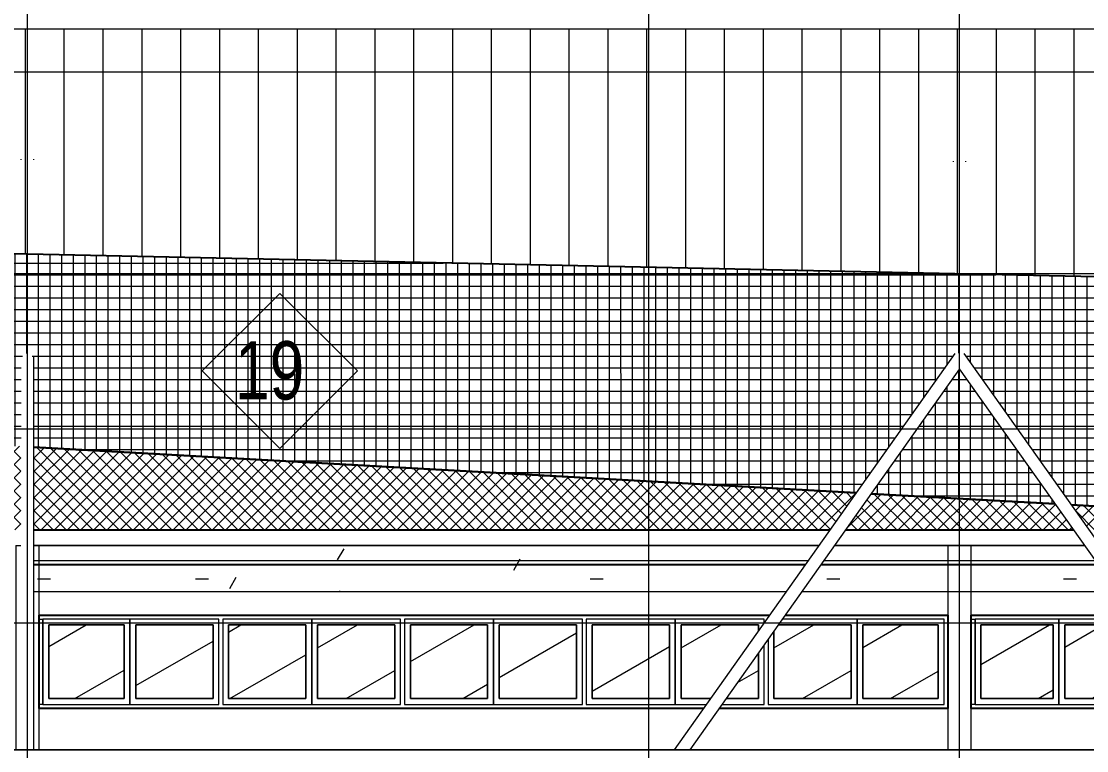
# Model space of a CAD drawing. Extents: x 692141 to 693595, y 1492301 to 1494225.
# Drawn here: x 692404.18 to 692417.89, y 1492381.07 to 1492390.46 of the extents above; entities that cross this region are included whole.
import ezdxf

# ---------------------------------------------------------------- set-up
doc = ezdxf.new("R2010")
doc.units = 0
doc.header["$MEASUREMENT"] = 0
doc.linetypes.add('Centre', pattern=[7937.5, 1587.5, -1190.625, 3968.75, -1190.625])
doc.linetypes.add('Grid Line', pattern=[5556.25, 3175, -793.75, 793.75, -793.75])
for name, color, linetype, lineweight in [('A-COLS', 52, 'Continuous', 5), ('A-FLOR', 192, 'Continuous', 5), ('A-FLOR-LEVL', 8, 'Grid Line', 5), ('A-GLAZ', 151, 'Continuous', 5), ('A-GLAZ-CWMG', 51, 'Continuous', 5), ('A-WALL-IDEN', 211, 'Continuous', 5), ('A-WALL-PATT', 111, 'Continuous', 5), ('S-BEAM', 12, 'Continuous', 5), ('S-GRID', 1, 'Continuous', 5)]:
    doc.layers.add(name, color=color, linetype=linetype, lineweight=lineweight)
doc.layers.add('A-WALL', color=2, linetype='Continuous')
doc.styles.add('Browallia New_3', font='Browallia New.ttf', dxfattribs={"width": 0.8, "height": 0.8})

# ---------------------------------------------------------------- blocks, each defined once
blk = doc.blocks.new('M_Curtain Wall-Awning - M_Curtain Wall-Awning-V109-500_ELEVATION 4')
at = {"layer": 'A-GLAZ'}
h = blk.add_hatch(dxfattribs=at)
h.set_pattern_fill('FP_65', color=256, style=0, pattern_type=2)
h.set_pattern_definition([(29.99999999999999, (138732.136, 6850), (374.9999999999999, -649.519052838329), [])])
h.paths.add_polyline_path([(139229.6363115284, 6925.000000000934), (139229.6363115284, 7875.000000000926), (138234.6363115894, 7875.000000000926), (138234.6363115894, 6925.000000000934), (138300.5908339388, 6925.000000000934)], flags=0)
at = {"layer": 'A-GLAZ', "color": 7}
for p, q in [((138159.6363115894, 7950.000000000934), (138159.6363115894, 6850.000000000933)), ((139304.6363115285, 7950.000000000934), (138159.6363115894, 7950.000000000934)), ((139229.6363115285, 7875.000000000938), (138234.6363115894, 7875.000000000938)), ((138234.6363115894, 7875.000000000938), (138234.6363115894, 6925.00000000094)), ((138234.6363115894, 7875.000000000938), (139229.6363115285, 7875.000000000938)), ((138234.6363115894, 6925.000000000936), (138234.6363115894, 7875.000000000938)), ((139229.6363115285, 6925.00000000094), (139229.6363115285, 7875.000000000938)), ((139229.6363115285, 7875.000000000938), (139229.6363115285, 6925.000000000936)), ((139304.6363115285, 6850.000000000933), (139304.6363115285, 7950.000000000934)), ((138234.6363115894, 6925.00000000094), (139229.6363115285, 6925.00000000094)), ((139229.6363115285, 6925.000000000936), (138234.6363115894, 6925.000000000936)), ((138159.6363115894, 6850.000000000933), (139304.6363115285, 6850.000000000933))]:
    blk.add_line(p, q, dxfattribs=at)
blk = doc.blocks.new('M_Curtain Wall-Awning - M_Curtain Wall-Awning-V110-500_ELEVATION 4')
at = {"layer": 'A-GLAZ'}
h = blk.add_hatch(dxfattribs=at)
h.set_pattern_fill('FP_67', color=256, style=0, pattern_type=2)
h.set_pattern_definition([(29.99999999999999, (155412.136, 6850), (374.9999999999999, -649.519052838329), [])])
h.paths.add_polyline_path([(154914.6363113455, 6925.000000000934), (155293.2595361934, 6925.000000000934), (155909.6363112846, 7795.539500944733), (155909.6363112846, 7875.000000000926), (154914.6363113455, 7875.000000000926), (154914.6363113455, 7845.014075446704)], flags=0)
h.paths.add_polyline_path([(155495.9199529915, 6925.000000000934), (155909.6363112846, 6925.000000000934), (155909.6363112846, 7509.312139320852), (155569.8304940561, 7029.387524211647)], flags=0)
at = {"layer": 'A-GLAZ', "color": 7}
for p, q in [((154839.6363113456, 7950.000000000934), (154839.6363113456, 6850.000000000933)), ((155984.6363112847, 7950.000000000934), (154839.6363113456, 7950.000000000934)), ((155909.6363112847, 7875.000000000938), (154914.6363113456, 7875.000000000938)), ((154914.6363113456, 7875.000000000938), (154914.6363113456, 6925.00000000094)), ((154914.6363113456, 7875.000000000938), (155909.6363112847, 7875.000000000938)), ((154914.6363113456, 6925.000000000936), (154914.6363113456, 7875.000000000938)), ((155909.6363112847, 7795.539500944704), (155909.6363112847, 7875.000000000938)), ((155909.6363112847, 7875.000000000938), (155909.6363112847, 7795.539500944707)), ((155984.6363112847, 7901.465722063457), (155984.6363112847, 7950.000000000934)), ((155984.6363112847, 6850.000000000933), (155984.6363112847, 7615.238360439646)), ((155909.6363112847, 6925.00000000094), (155909.6363112847, 7509.31213932088)), ((155909.6363112847, 7509.312139320894), (155909.6363112847, 6925.000000000936)), ((154914.6363113456, 6925.00000000094), (155293.2595361935, 6925.00000000094)), ((155293.2595361934, 6925.000000000936), (154914.6363113456, 6925.000000000936)), ((155495.0578614844, 6925.00000000094), (155909.6363112847, 6925.00000000094)), ((155909.6363112847, 6925.000000000936), (155495.0578614843, 6925.000000000936)), ((154839.6363113456, 6850.000000000933), (155240.156537327, 6850.000000000933)), ((155442.0049599798, 6850.000000000933), (155984.6363112847, 6850.000000000933))]:
    blk.add_line(p, q, dxfattribs=at)
blk = doc.blocks.new('M_Curtain Wall-Awning - M_Curtain Wall-Awning-V111-500_ELEVATION 4')
at = {"layer": 'A-GLAZ'}
h = blk.add_hatch(dxfattribs=at)
h.set_pattern_fill('FP_68', color=256, style=0, pattern_type=2)
h.set_pattern_definition([(29.99999999999999, (156607.136, 6850), (374.9999999999999, -649.519052838329), [])])
h.paths.add_polyline_path([(156109.6363112846, 6925.000000000934), (157104.6363112236, 6925.000000000934), (157104.6363112236, 7875.000000000926), (156168.5579386337, 7875.000000000926), (156109.6363112846, 7791.782062304141)], flags=0)
at = {"layer": 'A-GLAZ', "color": 7}
for p, q in [((157104.6363112237, 7875.000000000938), (156168.5579386338, 7875.000000000938)), ((156168.5579386338, 7875.000000000938), (157104.6363112237, 7875.000000000938)), ((157179.6363112238, 7950.000000000934), (156221.6609375003, 7950.000000000934)), ((157104.6363112237, 6925.00000000094), (157104.6363112237, 7875.000000000938)), ((157104.6363112237, 7875.000000000938), (157104.6363112237, 6925.000000000936)), ((157179.6363112238, 6850.000000000933), (157179.6363112238, 7950.000000000934)), ((156034.6363112847, 7685.85584118544), (156034.6363112847, 6850.000000000933)), ((156109.6363112847, 7791.782062304197), (156109.6363112847, 6925.00000000094)), ((156109.6363112847, 6925.000000000936), (156109.6363112847, 7791.782062304201)), ((156109.6363112847, 6925.00000000094), (157104.6363112237, 6925.00000000094)), ((157104.6363112237, 6925.000000000936), (156109.6363112847, 6925.000000000936)), ((156034.6363112847, 6850.000000000933), (157179.6363112238, 6850.000000000933))]:
    blk.add_line(p, q, dxfattribs=at)
blk = doc.blocks.new('M_Curtain Wall-Awning - M_Curtain Wall-Awning-105470-500_ELEVATION 4')
at = {"layer": 'A-GLAZ'}
h = blk.add_hatch(dxfattribs=at)
h.set_pattern_fill('FP_66', color=256, style=0, pattern_type=2)
h.set_pattern_definition([(29.99999999999999, (145739.636, 6850), (374.9999999999999, -649.519052838329), [])])
h.paths.add_polyline_path([(146224.6363113151, 6925.000000000934), (146224.6363113151, 7875.000000000926), (145254.636311376, 7875.000000000926), (145254.636311376, 6925.000000000934), (146150.2452249012, 6925.000000000934)], flags=0)
at = {"layer": 'A-GLAZ', "color": 7}
for p, q in [((145179.6363113761, 7950.000000000934), (145179.6363113761, 6850.000000000933)), ((146299.6363113151, 7950.000000000934), (145179.6363113761, 7950.000000000934)), ((146224.6363113151, 7875.000000000938), (145254.6363113761, 7875.000000000938)), ((145254.6363113761, 7875.000000000938), (145254.6363113761, 6925.00000000094)), ((145254.6363113761, 7875.000000000938), (146224.6363113151, 7875.000000000938)), ((145254.6363113761, 6925.000000000936), (145254.6363113761, 7875.000000000938)), ((146224.6363113151, 6925.00000000094), (146224.6363113151, 7875.000000000938)), ((146224.6363113151, 7875.000000000938), (146224.6363113151, 6925.000000000936)), ((146299.6363113151, 6850.000000000933), (146299.6363113151, 7950.000000000934)), ((145254.6363113761, 6925.00000000094), (146224.6363113151, 6925.00000000094)), ((146224.6363113151, 6925.000000000936), (145254.6363113761, 6925.000000000936)), ((145179.6363113761, 6850.000000000933), (146299.6363113151, 6850.000000000933))]:
    blk.add_line(p, q, dxfattribs=at)
blk = doc.blocks.new('M_Curtain Wall-Awning - M_Curtain Wall-Awning-105353-500_ELEVATION 4')
at = {"layer": 'A-GLAZ'}
h = blk.add_hatch(dxfattribs=at)
h.set_pattern_fill('FP_69', color=256, style=0, pattern_type=2)
h.set_pattern_definition([(29.99999999999999, (160332.136, 6850), (374.9999999999999, -649.519052838329), [])])
h.paths.add_polyline_path([(160794.9292862653, 6925.000000000934), (160809.6363116897, 6925.000000000934), (160809.6363116897, 7875.000000000926), (159854.6363116704, 7875.000000000926), (159854.6363116704, 6925.000000000934), (160279.6231286336, 6925.000000000934)], flags=0)
at = {"layer": 'A-GLAZ', "color": 7}
for p, q in [((159779.6363116704, 7950.000000000934), (159779.6363116704, 6850.000000000933)), ((160778.2076251855, 7950.000000000934), (159779.6363116704, 7950.000000000934)), ((160809.6363116897, 7875.000000000938), (159854.6363116704, 7875.000000000938)), ((159854.6363116704, 7875.000000000938), (159854.6363116704, 6925.00000000094)), ((159854.6363116704, 7875.000000000938), (160809.6363116897, 7875.000000000938)), ((159854.6363116704, 6925.000000000936), (159854.6363116704, 7875.000000000938)), ((160809.6363116897, 6925.00000000094), (160809.6363116897, 7875.000000000938)), ((160809.6363116897, 7875.000000000938), (160809.6363116897, 6925.000000000936)), ((160884.6363116897, 6850.000000000933), (160884.6363116897, 7799.630834493956)), ((159854.6363116704, 6925.00000000094), (160809.6363116897, 6925.00000000094)), ((160809.6363116897, 6925.000000000936), (159854.6363116704, 6925.000000000936)), ((159779.6363116704, 6850.000000000933), (160884.6363116897, 6850.000000000933))]:
    blk.add_line(p, q, dxfattribs=at)
blk = doc.blocks.new('Rectangular Mullion - 50 x 200mm-105326-500_ELEVATION 4')
at = {"layer": 'A-GLAZ-CWMG', "color": 7}
for p, q in [((146649.6363114676, 7950.000000000934), (146699.6363114676, 7950.000000000934)), ((146649.6363114676, 7950.000000000934), (146649.6363114676, 6850.000000000933)), ((146699.6363114676, 6850.000000000933), (146699.6363114676, 7950.000000000934)), ((146699.6363114676, 6850.000000000933), (146649.6363114676, 6850.000000000933))]:
    blk.add_line(p, q, dxfattribs=at)
blk = doc.blocks.new('M_Curtain Wall-Awning - M_Curtain Wall-Awning-105352-500_ELEVATION 4')
at = {"layer": 'A-GLAZ'}
h = blk.add_hatch(dxfattribs=at)
h.set_pattern_fill('FP_62', color=256, style=0, pattern_type=2)
h.set_pattern_definition([(29.99999999999999, (75639.636, 6850), (374.9999999999999, -649.519052838329), [])])
h.paths.add_polyline_path([(76104.63631098912, 6925.000000000934), (76104.63631098912, 7875.000000000926), (75174.63631066505, 7875.000000000926), (75174.63631066505, 6925.000000000934), (75503.35570623942, 6925.000000000934)], flags=0)
at = {"layer": 'A-GLAZ', "color": 7}
for p, q in [((75099.63631066521, 7950.000000000934), (75099.63631066521, 6850.000000000933)), ((76179.63631098928, 7950.000000000934), (75099.63631066521, 7950.000000000934)), ((76104.63631098927, 7875.000000000938), (75174.63631066521, 7875.000000000938)), ((75174.63631066521, 7875.000000000938), (75174.63631066521, 6925.00000000094)), ((75174.63631066521, 7875.000000000938), (76104.63631098928, 7875.000000000938)), ((75174.63631066521, 6925.000000000936), (75174.63631066521, 7875.000000000938)), ((76104.63631098927, 6925.00000000094), (76104.63631098927, 7875.000000000938)), ((76104.63631098928, 7875.000000000938), (76104.63631098928, 6925.000000000936)), ((76179.63631098928, 6850.000000000933), (76179.63631098928, 7950.000000000934)), ((75174.63631066521, 6925.00000000094), (76104.63631098927, 6925.00000000094)), ((76104.63631098928, 6925.000000000936), (75174.63631066521, 6925.000000000936)), ((75099.63631066521, 6850.000000000933), (76179.63631098928, 6850.000000000933))]:
    blk.add_line(p, q, dxfattribs=at)
blk = doc.blocks.new('HAVI-DC_R19_AR_102_MEZZANINE FLOOR_rvt-2-500_ELEVATION 4')
at = {"layer": 'A-WALL', "color": 7}
for p, q in [((156514.6285101218, 8650), (146582.3363114622, 8650)), ((160279.6231286336, 8650), (156717.28892692, 8650)), ((146649.6363114675, 6800.000000000934), (146649.6363114675, 8000.000000000934)), ((146649.6363114676, 8000.000000000934), (156054.4025199463, 8000.000000000934)), ((156257.0629367445, 8000.000000000934), (158349.6363114676, 8000.000000000934)), ((158349.6363114676, 8000.000000000934), (158349.6363114676, 6800.000000000934)), ((158649.6363114676, 6800.000000000934), (158649.6363114676, 8000.000000000934)), ((158649.6363114676, 8000.000000000934), (160742.8184926644, 8000.000000000934)), ((155204.7545380827, 6800.000000000934), (146649.6363114676, 6800.000000000934)), ((158349.6363114676, 6800.000000000934), (155406.6363589769, 6800.000000000934)), ((161592.9357237169, 6800.000000000934), (158649.6363114676, 6800.000000000934))]:
    blk.add_line(p, q, dxfattribs=at)
at = {"lineweight": 5}
for name, p in [('Rectangular Mullion - 50 x 200mm-105326-500_ELEVATION 4', (0, 0)), ('M_Curtain Wall-Awning - M_Curtain Wall-Awning-105470-500_ELEVATION 4', (1520.000000243838, 0)), ('M_Curtain Wall-Awning - M_Curtain Wall-Awning-V109-500_ELEVATION 4', (9660.00000012192, 0)), ('M_Curtain Wall-Awning - M_Curtain Wall-Awning-V109-500_ELEVATION 4', (10855.00000006096, 0)), ('M_Curtain Wall-Awning - M_Curtain Wall-Awning-V109-500_ELEVATION 4', (12000, 0)), ('M_Curtain Wall-Awning - M_Curtain Wall-Awning-V109-500_ELEVATION 4', (13194.99999993904, 0)), ('M_Curtain Wall-Awning - M_Curtain Wall-Awning-V109-500_ELEVATION 4', (14339.99999987809, 0)), ('M_Curtain Wall-Awning - M_Curtain Wall-Awning-V109-500_ELEVATION 4', (15534.99999981714, 0)), ('M_Curtain Wall-Awning - M_Curtain Wall-Awning-V110-500_ELEVATION 4', (0, 0)), ('M_Curtain Wall-Awning - M_Curtain Wall-Awning-V111-500_ELEVATION 4', (0, 0)), ('M_Curtain Wall-Awning - M_Curtain Wall-Awning-105470-500_ELEVATION 4', (12000.00000000004, 0)), ('Rectangular Mullion - 50 x 200mm-105326-500_ELEVATION 4', (12000.00000000001, 0)), ('M_Curtain Wall-Awning - M_Curtain Wall-Awning-105352-500_ELEVATION 4', (83600.00000076195, 0)), ('M_Curtain Wall-Awning - M_Curtain Wall-Awning-105353-500_ELEVATION 4', (0, 0))]:
    blk.add_blockref(name, p, dxfattribs=at)
blk = doc.blocks.new('HAVI-DC_R19_AR_103_LEVEL 2 FLOOR_rvt-2-500_ELEVATION 4')
at = {"layer": 'A-FLOR', "color": 7}
for p, q in [((146582.3363114623, 8900), (156691.6385063434, 8900)), ((156894.2989231416, 8900), (160105.8141072857, 8900)), ((156550.0305093661, 8700), (146582.3363114622, 8700)), ((160247.37063737, 8700), (156752.6909261644, 8700))]:
    blk.add_line(p, q, dxfattribs=at)
blk = doc.blocks.new('HAVI-DC_R19_AR_120_STRUCTURE_rvt-2-500_ELEVATION 4')
at = {"layer": 'S-BEAM'}
h = blk.add_hatch(dxfattribs=at)
h.set_pattern_fill('FP_109', color=256, style=0, pattern_type=2)
h.set_pattern_definition([(0, (212730.054, 1200), (4064, 1016), [167.64, -2880.36, 167.64, -2880.36, -16256]), (0, (212730.054, 1200), (4064, 1016), [-6096, 167.64, -5928.36, 167.64, -2880.36, -7112]), (0, (212730.054, 1200), (4064, 1016), [-15240, 167.64, -1864.36, 167.64, -4912.36]), (120, (214254.054, 1708), (-2911.881810244989, 3011.527240979959), [167.64, -2880.36, 167.64, -2880.36, -16256]), (120, (214254.054, 1708), (-2911.881810244989, 3011.527240979959), [-6095.999999999999, 167.64, -5928.359999999999, 167.64, -2880.36, -7111.999999999999]), (120, (214254.054, 1708), (-2911.881810244989, 3011.527240979959), [-15240, 167.64, -1864.36, 167.64, -4912.359999999999]), (240, (214762.054, 3740), (-1152.118189755009, -4027.527240979959), [167.64, -2880.36, 167.64, -2880.36, -16256]), (240, (214762.054, 3740), (-1152.118189755009, -4027.527240979959), [-6096, 167.64, -5928.36, 167.64, -2880.36, -7112]), (240, (214762.054, 3740), (-1152.118189755009, -4027.527240979959), [-15240, 167.64, -1864.36, 167.64, -4912.36])])
h.paths.add_polyline_path([(86599.6363114722, 8299.999999999984), (88736.51093957789, 8299.999999999984), (88357.76773626577, 8900.000000000022), (86599.6363114722, 8900.000000000022)], flags=0)
h.paths.add_polyline_path([(169949.6363114621, 8299.999999999984), (169949.6363114621, 8900.000000000022), (160308.449833693, 8900.000000000022), (160733.119423946, 8299.999999999984), (169699.2083977885, 8299.999999999984)], flags=0)
h.paths.add_polyline_path([(88932.08263440669, 8299.999999999984), (98416.93631146227, 8299.999999999984), (98416.93631146227, 8900.000000000022), (88553.33943109459, 8900.000000000022), (88835.14435180648, 8453.56835199019)], flags=0)
h.paths.add_polyline_path([(126787.7643938606, 8299.999999999984), (132266.8145154115, 8299.999999999984), (132691.6385063434, 8900.000000000022), (122582.3363114622, 8900.000000000022), (122582.3363114622, 8299.999999999984), (122601.282052014, 8299.999999999984)], flags=0)
h.paths.add_polyline_path([(160530.4836975386, 8299.999999999984), (160105.8141072857, 8900.000000000022), (156894.2989231416, 8900.000000000022), (156469.4749322097, 8299.999999999984), (160279.6231286336, 8299.999999999984)], flags=0)
h.paths.add_polyline_path([(98582.33631146228, 8299.999999999984), (108266.8145154114, 8299.999999999984), (108691.6385063433, 8900.000000000022), (98582.33631146228, 8900.000000000022)], flags=0)
h.paths.add_polyline_path([(156266.8145154115, 8299.999999999984), (156691.6385063434, 8900.000000000022), (146582.3363114622, 8900.000000000022), (146582.3363114622, 8299.999999999984), (156093.1407867869, 8299.999999999984)], flags=0)
h.paths.add_polyline_path([(108469.4749322096, 8299.999999999984), (112530.4836975386, 8299.999999999984), (112105.8141072856, 8900.000000000022), (108894.2989231415, 8900.000000000022), (108471.9041482816, 8303.430902383769)], flags=0)
h.paths.add_polyline_path([(132469.4749322096, 8299.999999999984), (136530.4836975386, 8299.999999999984), (136105.8141072856, 8900.000000000022), (132894.2989231416, 8900.000000000022), (132544.1776138997, 8405.506303718177)], flags=0)
h.paths.add_polyline_path([(146151.6422389745, 8299.999999999984), (146416.9363114623, 8299.999999999984), (146416.9363114623, 8900.000000000022), (136308.449833693, 8900.000000000022), (136733.1194239459, 8299.999999999984), (146150.2452249012, 8299.999999999984)], flags=0)
h.paths.add_polyline_path([(122124.6174238181, 8299.999999999984), (122416.9363114623, 8299.999999999984), (122416.9363114623, 8900.000000000022), (112308.449833693, 8900.000000000022), (112733.1194239459, 8299.999999999984), (122077.9717592831, 8299.999999999984)], flags=0)
at = {"layer": 'S-BEAM', "color": 7}
for p, q in [((146582.3363114623, 8899.999999999998), (156691.6385063434, 8899.999999999998)), ((156894.2989231416, 8899.999999999998), (160105.8141072858, 8899.999999999998)), ((156266.8145154115, 8299.999999999998), (146582.3363114622, 8299.999999999998)), ((160530.4836975386, 8299.999999999998), (156469.4749322098, 8299.999999999998))]:
    blk.add_line(p, q, dxfattribs=at)
blk = doc.blocks.new('M_Rectangular Column - 200 x 300mm-1141244-500_ELEVATION 4')
at = {"layer": 'A-COLS'}
for p, q in [((50349.63631146752, 8900.000000000002), (50416.9363114625, 8900.000000000002)), ((50349.63631146752, 8900.000000000002), (50349.63631146752, 6266.47714666522)), ((50582.33631146249, 8900.000000000002), (50649.63631146752, 8900.000000000002)), ((50649.63631146752, 6266.47714666522), (50649.63631146752, 8900.000000000002))]:
    blk.add_line(p, q, dxfattribs=at)
blk = doc.blocks.new('M_Rectangular Column - 200 x 300mm-V158-500_ELEVATION 4')
at = {"layer": 'A-COLS'}
for p, q in [((62349.63631146753, 8900.000000000002), (62649.63631146753, 8900.000000000002)), ((62349.63631146753, 8900.000000000002), (62349.63631146753, 6266.47714666522)), ((62649.63631146753, 6266.47714666522), (62649.63631146753, 8900.000000000002))]:
    blk.add_line(p, q, dxfattribs=at)
blk = doc.blocks.new('INFRA-AR_WALL TAG - INFRA-AR_WALL TAG-498248-500_ELEVATION 4')
at = {"layer": 'A-WALL-IDEN'}
for p, q in [((70546.06552934683, 33014.88714572181), (69546.06552934683, 32014.88714572183)), ((71546.06552934683, 32014.8871457218), (70546.06552934683, 33014.88714572181)), ((69546.06552934683, 32014.88714572183), (70546.0655293468, 31014.88714572182)), ((70546.0655293468, 31014.88714572182), (71546.06552934683, 32014.8871457218))]:
    blk.add_line(p, q, dxfattribs=at)
blk = doc.blocks.new('Walls 2 - Walls 2-316770-500_ELEVATION 4')
at = {"layer": 'A-WALL-PATT'}
h = blk.add_hatch(dxfattribs=at)
h.set_pattern_fill('FP_50', color=49, style=0, pattern_type=2)
h.set_pattern_definition([(45, (266899.66, 0), (-84.8528137423857, 84.8528137423857), []), (135, (266899.66, 0), (-84.8528137423857, -84.85281374238569), [])])
h.paths.add_polyline_path([(165725.033616764, 9099.999999999663), (159938.7526985987, 9422.33144578243), (160166.8933036091, 9099.999999999663), (164466.1054704802, 9099.999999999663)], flags=0)
h.paths.add_polyline_path([(109518.5247337433, 9099.999999999663), (111964.2575772016, 9099.999999999663), (110500.3483715241, 11168.30331996044), (109035.9069201185, 9099.999999999663), (109439.2276390238, 9099.999999999663)], flags=0)
h.paths.add_polyline_path([(99575.62917185752, 9099.999999999663), (108833.2465033203, 9099.999999999663), (110431.2569855498, 11347.14811610698), (110451.3893613049, 11360.12131372091), (110491.6162692514, 11378.03770539385), (110535.4815488925, 11369.04402118268), (110573.4719991573, 11343.44292353153), (110613.2310564947, 11295.11208163809), (112166.893303609, 9099.999999999663), (122416.9363114623, 9099.999999999663), (122422.0920828179, 11304.83352235996), (122434.280801053, 11333.57159757265), (122465.2814898869, 11364.3526064163), (122487.866874337, 11372.89807580033), (122511.4057485874, 11372.89807580037), (122533.9911330375, 11364.35260641644), (122553.7932941595, 11347.93515054572), (122569.2079786273, 11324.9028557513), (122578.9863803801, 11296.52298055726), (122582.3363114623, 11269.05679897658), (122582.3363114623, 9099.999999999663), (132833.2465033204, 9099.999999999663), (134081.3427552906, 10862.74826084876), (49899.63631146726, 15552.18721658816), (49899.63631146726, 14546.68701532904), (32099.64734712276, 14546.68701532904), (32099.64734712276, 12231.99238689879), (32479.64734712274, 12231.99238689879), (32479.64734712274, 12057.47501844791), (42369.6363114671, 12057.47501844791), (42369.6363114671, 12231.99238689883), (42929.63631146718, 12231.99238689883), (42929.63631146718, 11150.00000000003), (50416.93631146233, 11150.00000000003), (50422.09208281825, 11304.83352236068), (50434.28080105393, 11333.57159757383), (50465.281489887, 11364.3526064163), (50487.86687433705, 11372.89807580044), (50511.40574858748, 11372.8980758004), (50533.99113303752, 11364.35260641637), (50553.79329415954, 11347.93515054572), (50569.2079786274, 11324.90285575126), (50578.98638038018, 11296.52298055719), (50582.33631146234, 11239.82652702776), (50582.33631146234, 11150.00000000003), (61866.22020425883, 11150.00000000003), (61966.94550729638, 11301.06777850591), (61997.14501371959, 11322.75017457541), (62029.28265719483, 11332.99879199162), (62059.48216361817, 11330.57749624065), (62084.10102681731, 11315.77833132467), (62100.16984855504, 11290.38629494489), (62105.750491779, 11257.4640414353), (62095.71540026084, 11211.10251214242), (62068.16693325013, 11150.00000000003), (62937.48072384544, 11150.00000000003), (62899.10277437821, 11220.98248044986), (62893.52213115423, 11257.46404143513), (62899.10277437823, 11290.38629494489), (62915.17159611599, 11315.77833132481), (62943.90868069955, 11330.90768150253), (62969.98996573844, 11332.99879199159), (63002.12760921371, 11322.75017457537), (63032.32711563678, 11301.06777850595), (63074.06582815055, 11243.44578068922), (63133.05241867427, 11150.00000000003), (66099.63631146724, 11150.00000000003), (66099.6363114672, 12600.00000000005), (74899.63631066507, 12600.00000000005), (74899.6363106651, 9099.999999999663), (84572.18092627234, 9099.999999999663), (85969.561560856, 11302.94603136955), (85997.14501371968, 11322.75017457551), (86029.28265719484, 11332.99879199166), (86059.48216361826, 11330.57749624072), (86084.1010268173, 11315.77833132485), (86100.16984855503, 11290.38629494499), (86105.75049177906, 11257.46404143523), (86095.71540026092, 11211.10251214239), (86077.27075843433, 11174.52140533927), (84767.75262110129, 9099.999999999663), (88231.52000182866, 9099.999999999663), (86899.10277437826, 11220.98248044968), (86893.52213115424, 11257.4640414353), (86899.10277437823, 11290.38629494499), (86915.17159611596, 11315.77833132485), (86939.79045931506, 11330.57749624076), (86969.98996573802, 11332.99879199173), (87016.18214631766, 11312.65941230302), (87032.32711563677, 11301.06777850605), (87074.06582815057, 11243.44578068926), (88427.09169665749, 9099.999999999663), (98416.93631146228, 9099.999999999663), (98422.09208281749, 11304.83352235881), (98434.28080105287, 11333.57159757241), (98465.28148988695, 11364.35260641633), (98487.866874337, 11372.8980758004), (98511.40574858742, 11372.89807580044), (98533.99113303746, 11364.35260641637), (98553.79329415949, 11347.93515054568), (98569.20797862735, 11324.90285575123), (98578.98638038014, 11296.52298055723), (98582.33631146229, 11269.0567989764), (98582.33631146229, 9099.999999999663), (99453.05272110083, 9099.999999999663)], flags=0)
h.paths.add_polyline_path([(159964.2575772017, 9099.999999999663), (159727.7995432287, 9434.082834372779), (157365.6204265807, 9565.670743884175), (157035.9069201187, 9099.999999999663), (159756.3128359027, 9099.999999999663)], flags=0)
h.paths.add_polyline_path([(156833.2465033204, 9099.999999999663), (157170.6500664448, 9576.531792449972), (146582.3363114622, 10166.36601054505), (146582.3363114622, 9099.999999999663), (156616.4510795178, 9099.999999999663)], flags=0)
h.paths.add_polyline_path([(145637.1689076169, 9099.999999999663), (146416.9363114623, 9099.999999999663), (146416.9363114623, 10175.57980812701), (134953.6436132292, 10814.15573644956), (136166.893303609, 9099.999999999663), (145626.9349321704, 9099.999999999663)], flags=0)
h.paths.add_polyline_path([(135732.8838347653, 9099.999999999663), (135964.2575772016, 9099.999999999663), (134742.6904578592, 10825.90712503998), (134276.3131154265, 10851.88721228307), (133035.9069201186, 9099.999999999663), (135684.0393702846, 9099.999999999663)], flags=0)
h = blk.add_hatch(dxfattribs=at)
h.set_pattern_fill('FP_49', color=251, style=0, pattern_type=2)
h.set_pattern_definition([(0, (266899.66, 0), (0, 150), []), (90, (266899.66, 0), (-150, 9.184850993605149e-15), [])])
h.paths.add_polyline_path([(230403.2023545645, 9099.999999999663), (231964.2575772018, 9099.999999999663), (230708.7938379066, 10873.79840908402), (230297.9613776032, 10882.4621270318), (229035.9069201188, 9099.999999999663), (230178.0602495746, 9099.999999999663)], flags=0)
h.paths.add_polyline_path([(267399.6784194597, 9099.999999999663), (267399.6784194597, 10100.05362018693), (266582.3363114622, 10117.28989573663), (266582.3363114622, 9099.999999999663), (267034.9228457225, 9099.999999999663)], flags=0)
h.paths.add_polyline_path([(184351.8965942517, 9099.999999999663), (194416.9363114622, 9099.999999999663), (194422.0920828182, 11304.83352236055), (194434.2808010534, 11333.57159757328), (194465.2814898869, 11364.35260641633), (194487.866874337, 11372.8980758004), (194511.4057485874, 11372.8980758004), (194533.9911330374, 11364.35260641637), (194553.7932941595, 11347.93515054565), (194569.2079786273, 11324.90285575119), (194578.9863803801, 11296.52298055719), (194582.3363114622, 11269.05679897612), (194582.3363114622, 9099.999999999663), (194816.9363114574, 9099.999999999663), (194822.0920828134, 11304.83352236044), (194834.2808010474, 11333.57159757154), (194865.2814898822, 11364.35260641627), (194887.8668743322, 11372.89807580037), (194911.4057485826, 11372.8980758004), (194933.9911330327, 11364.35260641633), (194953.7932941547, 11347.93515054568), (194969.2079786226, 11324.90285575119), (194978.9863803753, 11296.52298055664), (194982.3363114575, 11269.0567989764), (194982.3363114575, 9099.999999999663), (204833.2465033205, 9099.999999999663), (206431.2569855506, 11347.14811610781), (206451.389361305, 11360.12131372115), (206491.6162692513, 11378.03770539416), (206535.481548893, 11369.04402118268), (206573.4719991575, 11343.44292353149), (206613.2310564948, 11295.11208163809), (208166.8933036092, 9099.999999999663), (218416.9363114621, 9099.999999999663), (218416.9363114621, 11133.01158465658), (74899.63631066507, 14159.53341040813), (134081.3427552906, 10862.74826084876), (134431.2569855499, 11347.14811610719), (134451.3893613049, 11360.12131372094), (134491.6162692514, 11378.03770539392), (134535.4815488925, 11369.04402118268), (134573.4719991574, 11343.44292353149), (134613.2310564947, 11295.11208163809), (134953.6436132292, 10814.15573644956), (146416.9363114623, 10175.57980812705), (146422.092082818, 11304.83352236016), (146434.2808010535, 11333.57159757331), (146465.281489887, 11364.3526064163), (146487.866874337, 11372.89807580037), (146511.4057485874, 11372.89807580033), (146533.9911330374, 11364.35260641633), (146553.7932941595, 11347.93515054565), (146569.2079786273, 11324.9028557513), (146578.9863803801, 11296.52298055681), (146582.3363114622, 11269.05679897658), (146582.3363114622, 10166.36601054512), (157170.6500664448, 9576.531792449972), (158431.2569855501, 11347.14811610722), (158451.389361305, 11360.12131372101), (158491.6162692514, 11378.03770539402), (158535.4815488928, 11369.04402118268), (158573.4719991574, 11343.44292353149), (158613.2310564948, 11295.11208163809), (159938.7526985987, 9422.33144578243), (165725.033616764, 9099.999999999663), (170416.9363114622, 9099.999999999663), (170422.092082818, 11304.83352236016), (170434.280801053, 11333.57159757269), (170465.2814898869, 11364.35260641627), (170487.8668743369, 11372.89807580037), (170511.4057485873, 11372.89807580044), (170533.9911330375, 11364.3526064163), (170553.7932941595, 11347.93515054572), (170569.2079786273, 11324.90285575123), (170578.9863803801, 11296.52298055702), (170582.3363114623, 11269.05679897658), (170582.3363114623, 9099.999999999663), (180833.2465033205, 9099.999999999663), (182431.2569855503, 11347.14811610746), (182451.389361305, 11360.12131372105), (182491.6162692514, 11378.03770539409), (182535.4815488928, 11369.04402118268), (182573.4719991576, 11343.44292353146), (182613.2310564948, 11295.11208163809), (184166.8933036091, 9099.999999999663)], flags=0)
h.paths.add_polyline_path([(218850.222369865, 9099.999999999663), (228833.271476372, 9100.035270679273), (230098.2824252079, 10886.67299713298), (218582.3363114622, 11129.52359603099), (218582.3363114622, 9099.999999999663), (218825.4801672175, 9099.999999999663)], flags=0)
h.paths.add_polyline_path([(207964.2575772018, 9099.999999999663), (206500.3483715242, 11168.30331996048), (205035.9069201187, 9099.999999999663), (207900.8597671389, 9099.999999999663)], flags=0)
h.paths.add_polyline_path([(266144.9254758683, 9099.999999999663), (266416.9363114621, 9099.999999999663), (266416.9363114621, 10120.77788436218), (255278.148398426, 10355.67489490398), (256166.8933036092, 9099.999999999663), (265988.3022602609, 9099.999999999663)], flags=0)
h.paths.add_polyline_path([(255560.9186412694, 9099.999999999663), (255964.2575772018, 9099.999999999663), (255072.4423313261, 10360.01286601805), (254582.3363114621, 10370.34832081019), (254582.3363114621, 9099.999999999663), (255522.0964056443, 9099.999999999663)], flags=0)
h.paths.add_polyline_path([(254416.9363114621, 9099.999999999663), (254416.9363114621, 10373.83630943581), (253944.8823363343, 10383.79107906041), (253035.9069201188, 9099.999999999663), (254178.0602495722, 9099.999999999663)], flags=0)
h.paths.add_polyline_path([(252833.2465033206, 9099.999999999663), (253745.2033839388, 10388.00194916152), (242582.3363114621, 10623.40674588381), (242582.3363114621, 9099.999999999663), (252382.2346492593, 9099.999999999663)], flags=0)
h.paths.add_polyline_path([(181035.9069201187, 9099.999999999663), (183964.2575772017, 9099.999999999663), (182500.3483715242, 11168.30331996048), (181212.0348378667, 9348.754196807113)], flags=0)
h.paths.add_polyline_path([(242149.0502530566, 9099.999999999663), (242416.9363114621, 9099.999999999663), (242416.9363114621, 10626.89473450936), (230914.4999050066, 10869.46043796998), (232166.8933036092, 9099.999999999663), (241916.0287946427, 9099.999999999663)], flags=0)
h.paths.add_polyline_path([(159727.7995432287, 9434.082834372814), (158500.3483715242, 11168.30331996044), (157365.6204265807, 9565.670743884175), (159554.8710231055, 9443.716016842995)], flags=0)
h.paths.add_polyline_path([(134742.6904578592, 10825.90712503998), (134500.3483715241, 11168.30331996044), (134276.3131154265, 10851.88721228307), (134683.4204792425, 10829.20882749264)], flags=0)
at = {"layer": 'A-WALL', "color": 7}
for p, q in [((218417.4212507786, 11133.0013581583), (74899.6363106652, 14159.53341040811)), ((146581.336929992, 10166.42168224142), (157170.6500664449, 9576.531792449961)), ((157170.6500664449, 9576.53179244996), (146581.336929992, 10166.42168224142)), ((157365.6204265807, 9565.670743884191), (159727.7995432287, 9434.082834372817)), ((159727.7995432287, 9434.082834372815), (157365.6204265807, 9565.670743884191)), ((159938.7526985988, 9422.331445782364), (165725.033616764, 9099.999999999634)), ((165725.033616764, 9099.999999999634), (159938.7526985988, 9422.331445782364)), ((146582.3363114623, 9099.999999999634), (156833.2465033205, 9099.999999999634)), ((157035.9069201187, 9099.999999999634), (159964.2575772017, 9099.999999999634))]:
    blk.add_line(p, q, dxfattribs=at)
blk = doc.blocks.new('Pipes - PIP165_6___x11_11-V168-500_ELEVATION 4')
at = {"layer": 'S-BEAM', "color": 90, "lineweight": 9}
for p, q in [((182440.8903729825, 11370.55628720008), (178826.9982554591, 6266.477146665153)), ((179029.6602114796, 6266.477146665154), (182505.1717269726, 11175.11449721047))]:
    blk.add_line(p, q, dxfattribs=at)
blk = doc.blocks.new('Pipes - PIP165_6___x11_11-V169-500_ELEVATION 4')
at = {"layer": 'S-BEAM', "color": 90, "lineweight": 9}
for p, q in [((186172.4124373496, 6266.477146665162), (182558.3950168715, 11372.58905591557)), ((182495.1409457633, 11175.65954320257), (185969.7750737873, 6266.47714666515))]:
    blk.add_line(p, q, dxfattribs=at)
blk = doc.blocks.new('Pipes - PIP165_6___x11_11-2153458-500_ELEVATION 4')
at = {"layer": 'S-BEAM', "color": 90, "lineweight": 9}
for p, q in [((146416.9363114673, 13872.99744920683), (146416.9363114673, 13865.12809987821)), ((146582.3363114673, 13865.12809987786), (146582.3363114673, 13872.99744920652))]:
    blk.add_line(p, q, dxfattribs=at)
blk = doc.blocks.new('Pipes - PIP165_6___x11_11-2160196-500_ELEVATION 4')
at = {"layer": 'S-BEAM', "color": 90, "lineweight": 9}
for p, q in [((158416.9363114674, 13847.79218191067), (158416.9363114674, 13841.13658849964)), ((158582.3363114674, 13841.13658849926), (158582.3363114674, 13847.79218191029))]:
    blk.add_line(p, q, dxfattribs=at)

msp = doc.modelspace()

# ---------------------------------------------------------------- hatches: boundary and pattern name
at = {"layer": 'A-WALL-PATT'}
h = msp.add_hatch(dxfattribs=at)
h.set_pattern_fill('FP_35', color=8, scale=0.001, style=0, pattern_type=2)
h.set_pattern_definition([(90, (692522.2330944233, 1492374.813383746), (-0.5, 3.061616997868383e-17), [])])
h.paths.add_polyline_path([(692525.1580948428, 1492375.813383746), (692525.1580948428, 1492383.913383747), (692524.6580527348, 1492383.913383747), (692524.6580527348, 1492383.713383746), (692524.5580948428, 1492383.713383746), (692524.5580948428, 1492381.079860893), (692524.7580948428, 1492381.079860893), (692524.7580948428, 1492380.779860893), (692524.7080948428, 1492380.779860893), (692524.7080948428, 1492380.714860893), (692524.7580948428, 1492380.714860893), (692524.7580948428, 1492380.414860893), (692524.5580948428, 1492380.414860893), (692524.5580948428, 1492375.813383746), (692524.7933392691, 1492375.813383746)], flags=0)
h.paths.add_polyline_path([(692525.1580948428, 1492384.913437367), (692525.1580948428, 1492390.363383746), (692332.533052734, 1492390.363383746), (692332.533052734, 1492388.979880426), (692332.658052734, 1492388.972917157), (692464.2182205719, 1492386.200785281), (692464.2304039651, 1492386.209258599), (692464.2700640573, 1492386.212788908), (692464.294438992, 1492386.206464134), (692464.3100176795, 1492386.196613915), (692476.1753527347, 1492385.946395331), (692476.1804510893, 1492386.15822211), (692476.1926169035, 1492386.187003285), (692476.2236979132, 1492386.217888019), (692476.2462832977, 1492386.226433784), (692476.2698221719, 1492386.226433784), (692476.2924075563, 1492386.217888019), (692476.3122097175, 1492386.20146986), (692476.327624402, 1492386.178435979), (692476.3374028037, 1492386.150049416), (692476.3407527348, 1492386.122600736), (692476.3407527348, 1492385.942907342), (692487.8574865154, 1492385.701169205), (692488.2182205719, 1492386.200785281), (692488.2304039651, 1492386.209258599), (692488.268098622, 1492386.213183066), (692488.294438992, 1492386.206464134), (692488.3486876094, 1492386.140934982), (692488.6729163283, 1492385.682844184), (692500.1753527347, 1492385.440278481), (692500.1804510893, 1492386.15822211), (692500.1926169035, 1492386.187003285), (692500.2236979132, 1492386.217888019), (692500.2462832977, 1492386.226433784), (692500.2698221719, 1492386.226433784), (692500.2924075563, 1492386.217888019), (692500.3122097175, 1492386.20146986), (692500.327624402, 1492386.178435979), (692500.3374028037, 1492386.150049416), (692500.3407527348, 1492386.122600736), (692500.3407527348, 1492385.436790492), (692511.5036198073, 1492385.201385695), (692512.188648768, 1492386.177338206), (692512.2038819119, 1492386.200664537), (692512.2167027348, 1492386.214462989), (692512.2499709909, 1492386.227062636), (692512.2724134391, 1492386.227062636), (692512.3076674931, 1492386.205568016), (692512.3274011028, 1492386.177461723), (692512.3500525905, 1492386.139006451), (692513.0365648217, 1492385.169058641), (692524.1753527347, 1492384.934161631), (692524.180340155, 1492385.934230097), (692524.1958224828, 1492385.967301097), (692524.2236979132, 1492385.992552915), (692524.2462832977, 1492386.001644683), (692524.274808285, 1492386.000641645), (692524.3009490959, 1492385.987785993), (692524.327624402, 1492385.952618847), (692524.3374028037, 1492385.92340281), (692524.3407527348, 1492385.89873024), (692524.3407527348, 1492384.930673642), (692524.7933392691, 1492384.921129406)], flags=0)
h.paths.add_polyline_path([(692512.8308587547, 1492385.173396613), (692512.3407527348, 1492385.86584933), (692512.3407527348, 1492385.183732067), (692512.7572025362, 1492385.17494989)], flags=0)
h.paths.add_polyline_path([(692512.1753527347, 1492385.187220056), (692512.1705073279, 1492385.857036667), (692511.7032987596, 1492385.197174825), (692512.0471347371, 1492385.189923943)], flags=0)
h.paths.add_polyline_path([(692488.4672102613, 1492385.687182155), (692488.255845666, 1492385.977564236), (692488.056377801, 1492385.695845874), (692488.4124721177, 1492385.688336485)], flags=0)

# ---------------------------------------------------------------- linework, layer by layer
at = {"layer": 'A-FLOR-LEVL', "linetype": 'Centre'}
for p, q in [((692278.3000830481, 1492389.813383746), (692547.7862502306, 1492389.813383746)), ((692278.3000830481, 1492387.213383747), (692547.7862502306, 1492387.213383747)), ((692278.3000830481, 1492385.213383747), (692547.7862502306, 1492385.213383747)), ((692278.3000830481, 1492382.713383747), (692547.7862502306, 1492382.713383747))]:
    msp.add_line(p, q, dxfattribs=at)
at = {"layer": 'A-WALL-PATT', "color": 8}
for p, q in [((692525.1580948428, 1492390.363383746), (692307.6973162004, 1492390.363383746)), ((692525.1580948428, 1492390.363383746), (692332.533052734, 1492390.363383746)), ((692404.3407527348, 1492381.079860893), (692404.3407527348, 1492386.141226093)), ((692404.3407527348, 1492383.913383747), (692414.5916629267, 1492383.913383747)), ((692414.7943233434, 1492383.913383747), (692417.7226740005, 1492383.913383747)), ((692404.3407527348, 1492383.713383746), (692414.4500549297, 1492383.713383746)), ((692414.4500549297, 1492383.713383746), (692404.3407527348, 1492383.713383746)), ((692414.6527153464, 1492383.713383746), (692417.8642305306, 1492383.713383746)), ((692417.8642305306, 1492383.713383746), (692414.6527153464, 1492383.713383746)), ((692332.3580527349, 1492381.079860893), (692430.4580527348, 1492381.079860893)), ((692430.4580527348, 1492381.079860893), (692332.3580527349, 1492381.079860893))]:
    msp.add_line(p, q, dxfattribs=at)
at = {"layer": 'S-GRID', "linetype": 'Grid Line'}
for p, q in [((692404.2580527348, 1492366.092463748), (692404.2580527348, 1492428.913383747)), ((692412.2580527348, 1492366.092463748), (692412.2580527348, 1492428.913383747)), ((692416.2580527348, 1492366.092463748), (692416.2580527348, 1492428.913383747))]:
    msp.add_line(p, q, dxfattribs=at)

# ---------------------------------------------------------------- block references
at = {"layer": 'A-WALL-PATT', "color": 8, "xscale": 0.001, "yscale": 0.001, "zscale": 0.001}
for name, p in [('Walls 2 - Walls 2-316770-500_ELEVATION 4', (692257.7584164233, 1492374.813383746)), ('Pipes - PIP165_6___x11_11-2153458-500_ELEVATION 4', (692257.7584164233, 1492374.813383746)), ('Pipes - PIP165_6___x11_11-2160196-500_ELEVATION 4', (692257.7584164233, 1492374.813383746)), ('INFRA-AR_WALL TAG - INFRA-AR_WALL TAG-498248-500_ELEVATION 4', (692336.9620137773, 1492353.944602359)), ('Pipes - PIP165_6___x11_11-V168-500_ELEVATION 4', (692233.7584164233, 1492374.813383746)), ('Pipes - PIP165_6___x11_11-V169-500_ELEVATION 4', (692233.7584164233, 1492374.813383746)), ('HAVI-DC_R19_AR_103_LEVEL 2 FLOOR_rvt-2-500_ELEVATION 4', (692257.7584164233, 1492374.813383746)), ('HAVI-DC_R19_AR_120_STRUCTURE_rvt-2-500_ELEVATION 4', (692257.7584164233, 1492374.813383746)), ('M_Rectangular Column - 200 x 300mm-1141244-500_ELEVATION 4', (692353.7584164233, 1492374.813383746)), ('M_Rectangular Column - 200 x 300mm-V158-500_ELEVATION 4', (692353.7584164233, 1492374.813383746)), ('HAVI-DC_R19_AR_102_MEZZANINE FLOOR_rvt-2-500_ELEVATION 4', (692257.7584164233, 1492374.813383746))]:
    msp.add_blockref(name, p, dxfattribs=at)

# ---------------------------------------------------------------- texts
at = {"layer": 'A-WALL-PATT', "color": 8, "insert": (692406.9298906231, 1492386.342609033), "char_height": 0.749999999999999, "width": 1.362868749999998, "attachment_point": 1, "style": 'Browallia New_3'}
msp.add_mtext('19', dxfattribs=at)

doc.saveas('drawing.dxf')
